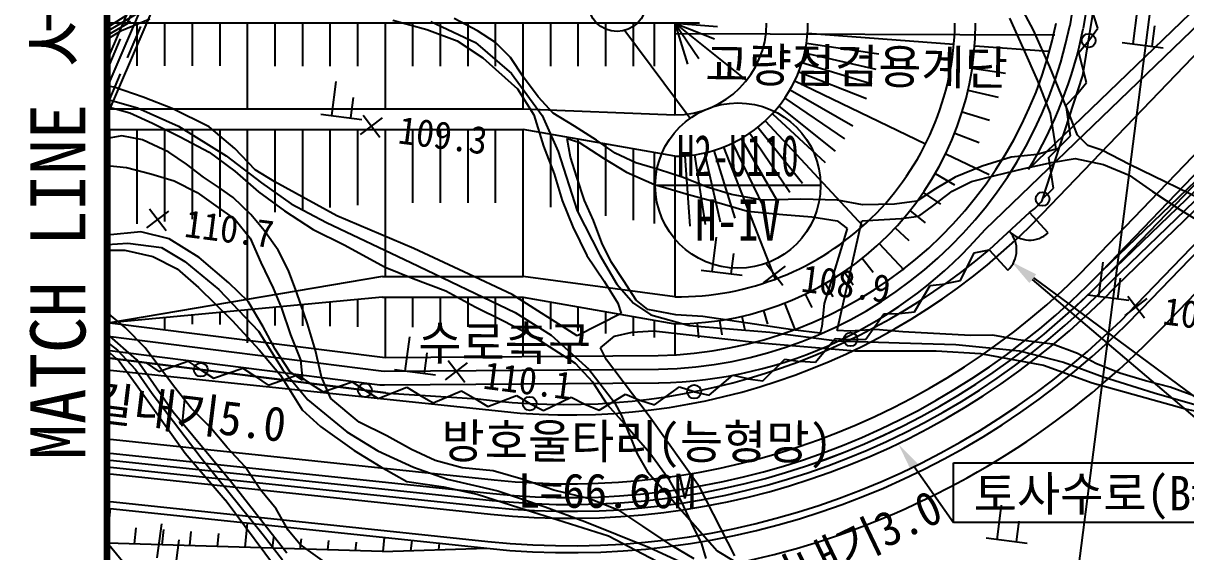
# Model space of a CAD drawing. Header units: millimetres. Extents: x 4198 to 4994, y 1103 to 1807.
# Drawn here: x 4275.9 to 4360.3, y 1427.6 to 1466 of the extents above; entities that cross this region are included whole.
import ezdxf
from ezdxf.enums import TextEntityAlignment as Align
from ezdxf.xclip import XClip

# ---------------------------------------------------------------- set-up
doc = ezdxf.new("R2010")
doc.units = ezdxf.units.MM
doc.header["$LTSCALE"] = 10
doc.header["$MEASUREMENT"] = 0
doc.header["$XCLIPFRAME"] = 2
for name, pattern in [('A-CENTR01', [2, 1.25, -0.25, 0.25, -0.25]), ('CENTER', [2, 1.25, -0.25, 0.25, -0.25]), ('DASHED', [0.75, 0.5, -0.25]), ('HIDDEN', [0.375, 0.25, -0.125])]:
    doc.linetypes.add(name, pattern=pattern)
for name, color, linetype in [('TN-MACL', 6, 'A-CENTR01'), ('TN-MANH', 4, 'Continuous'), ('TZ-BASE', 253, 'Continuous')]:
    doc.layers.add(name, color=color, linetype=linetype)
doc.layers.add('TX-PAPR', color=2, linetype='Continuous', plot=False)
doc.styles.add('HANA', font='GulimChe.ttf')
doc.styles.get("Standard").update_dxf_attribs({"font": 'GulimChe.ttf'})

# ---------------------------------------------------------------- blocks, each defined once
blk = doc.blocks.new('JD-DFHDH6GH34GH7')
at = {"layer": 'TZ-BASE', "linetype": 'HIDDEN'}
for p, q in [((0, -10.434), (20.297, 36.844)), ((0, -12.969), (21.215, 36.449))]:
    blk.add_line(p, q, dxfattribs=at)
at = {"layer": 'TZ-BASE'}
for p, q in [((0, -9.699), (19.951, 36.774)), ((0, -13.704), (21.403, 36.151)), ((53.999, -175), (80, 27.337)), ((72.2, 7), (69.86, -7.197)), ((72.831, 4.746), (70.841, -7.394)), ((66.879, -17.605), (80, -4.923)), ((67.232, -7.496, 108.755), (66.312, -5.779, 108.755)), ((71.89, -7.354), (71.226, -5.219)), ((0, -7.314, 108.911), (1.461, -6.379, 108.911)), ((1.052, -7.537, 109.581), (3.097, -6.676, 109.581)), ((26.896, -7.545, 108.896), (25.181, -6.648, 108.896)), ((63.745, -21.943), (80, -6.291)), ((65.48, -6.641, 108.896), (66.471, -8.837, 108.896)), ((74.466, -8.499, 108.413), (74.785, -6.02, 108.413)), ((1.697, -6.889, 114.114), (0, -7.897, 114.114)), ((43, -7), (0, -7)), ((0, -8.161, 109.581), (1.052, -7.537, 109.581)), ((0.2, -13.21), (0.2, -7)), ((2.2, -10.104), (2.2, -7)), ((4.2, -10.104), (4.2, -7)), ((6.2, -10.104), (6.2, -7)), ((8.2, -10.104), (8.2, -7)), ((10.2, -13.21), (10.2, -7)), ((12.2, -10.105), (12.2, -7)), ((14.2, -10.105), (14.2, -7)), ((16.2, -10.105), (16.2, -7)), ((18.2, -10.105), (18.2, -7)), ((20.2, -13.21), (20.2, -7)), ((20.749, -6.776, 109.581), (23.217, -7.462, 109.581)), ((22.2, -10.105), (22.2, -7)), ((23.217, -7.462, 109.581), (25.41, -8.288, 109.581)), ((23.506, -6.885, 109), (26.748, -8.401, 109)), ((24.2, -10.105), (24.2, -7)), ((26.2, -10.105), (26.2, -7)), ((28.203, -8.388, 108.896), (26.896, -7.545, 108.896)), ((28.2, -10.105), (28.2, -7)), ((30.2, -13.21), (30.2, -7)), ((32.2, -10.105), (32.2, -7)), ((34.2, -10.105), (34.2, -7)), ((36.2, -10.105), (36.2, -7)), ((38.2, -10.105), (38.2, -7)), ((39.731, -10.11), (39.731, -7.005)), ((41.2, -7), (46.407, -11.152)), ((41.2, -7), (44.09, -8.134)), ((41.2, -7), (42.949, -9.565)), ((41.2, -7), (42.115, -9.967)), ((41.2, -7), (44.296, -7.232)), ((41.2, -7), (41.2, -13.66)), ((68.416, -10.164, 108.856), (67.232, -7.496, 108.856)), ((71.236, -8.26), (71.89, -7.354)), ((75.855, -8.678, 108.413), (76.046, -7.19, 108.413)), ((25.41, -8.288, 109.581), (27.266, -9.5, 109.581)), ((26.748, -8.401, 109), (29.344, -10.659, 109)), ((29.284, -9.489, 108.896), (28.203, -8.388, 108.896)), ((41.229, -7.737), (68.776, -7.834)), ((50.833, -7.722), (61.45, -8.518)), ((67.866, -20.842), (80, -8.208)), ((70.532, -9.129), (71.236, -8.26)), ((72.193, -24.998), (89.661, -8.177)), ((73.673, -8.397, 108.413), (76.648, -8.78, 108.413)), ((50.618, -9.15), (55.788, -10.33)), ((50.752, -8.44), (56.007, -9.232)), ((62.964, -8.631), (68.312, -9.032)), ((66.471, -8.837, 108.896), (67.513, -11.192, 108.896)), ((71.079, -11.298), (70.532, -9.129)), ((72.553, -25.344), (89.923, -8.581)), ((72.914, -25.691), (90.2, -9.008)), ((27.266, -9.5, 109.581), (29.796, -11.757, 109.581)), ((30.226, -10.921, 108.896), (29.284, -9.489, 108.896)), ((50.431, -9.847), (55.489, -11.407)), ((73.275, -26.037), (90.478, -9.435)), ((29.344, -10.659, 109), (31.566, -13.692, 109)), ((31.288, -12.346, 108.896), (30.226, -10.921, 108.896)), ((50.192, -10.529), (55.109, -12.459)), ((62.781, -10.253), (65.208, -10.619)), ((69.904, -13.782, 108.856), (68.416, -10.164, 108.856)), ((0.514, -11.649, 109.581), (0, -11.574, 109.581)), ((2.619, -12.361, 109.581), (0.514, -11.649, 109.581)), ((16.316, -13.699, 108.413), (16.635, -11.22, 108.413)), ((29.796, -11.757, 109.581), (30.97, -13.659, 109.581)), ((49.903, -11.191), (59.4, -15.765)), ((67.513, -11.192, 108.896), (68.435, -13.555, 108.896)), ((70.376, -12.167), (71.079, -11.298)), ((0, -12.548, 110), (0.262, -12.581, 110)), ((0.262, -12.581, 110), (2.222, -13.146, 110)), ((4.732, -13.192, 109.581), (2.619, -12.361, 109.581)), ((17.704, -13.878, 108.413), (17.896, -12.39, 108.413)), ((32.374, -13.527, 108.896), (31.288, -12.346, 108.896)), ((49.181, -12.442), (53.516, -15.397)), ((49.566, -11.83), (54.12, -14.459)), ((62.478, -11.857), (64.674, -12.358)), ((69.593, -12.952), (70.379, -12.156)), ((0, -13.047, 110.347), (1.645, -13.514, 110.347)), ((0, -13.21), (30.2, -13.21)), ((2.222, -13.146, 110), (5.179, -14.463, 110)), ((7.403, -14.511, 109.581), (4.732, -13.192, 109.581)), ((30.2, -13.21), (41.2, -13.66)), ((48.752, -13.023), (52.845, -16.286)), ((62.055, -13.433), (64.031, -14.043)), ((69.923, -15.163), (69.593, -12.952)), ((1.645, -13.514, 110.347), (3.308, -14.254, 110.347)), ((3.308, -14.254, 110.347), (5.311, -15.253, 110.347)), ((15.522, -13.597, 108.413), (18.498, -13.98, 108.413)), ((18.4, -15.079, 109.286), (19.983, -13.857, 109.286)), ((18.58, -13.677, 109.286), (19.803, -15.26, 109.286)), ((30.97, -13.659, 109.581), (31.682, -15.914, 109.581)), ((31.566, -13.692, 109), (32.741, -16.317, 109)), ((33.93, -14.475, 108.896), (32.374, -13.527, 108.896)), ((47.77, -14.081), (54.857, -21.719)), ((48.281, -13.57), (52.109, -17.122)), ((68.435, -13.555, 108.896), (68.847, -16.153, 108.896)), ((70.434, -15.12, 108.856), (69.904, -13.782, 108.856)), ((0, -14.71), (30.2, -14.71)), ((1.066, -15.168, 110.347), (0, -15.379, 110.347)), ((0.2, -28.74), (0.2, -14.71)), ((2.58, -15.472, 110.347), (1.066, -15.168, 110.347)), ((2.2, -21.555), (2.2, -14.71)), ((4.2, -21.386), (4.2, -14.71)), ((5.179, -14.463, 110), (8.652, -16.628, 110)), ((6.2, -21.216), (6.2, -14.71)), ((9.283, -16.084, 109.581), (7.403, -14.511, 109.581)), ((8.2, -21.046), (8.2, -14.71)), ((10.2, -27.043), (10.2, -14.71)), ((12.2, -20.71), (12.2, -14.71)), ((14.2, -20.544), (14.2, -14.71)), ((16.2, -20.378), (16.2, -14.71)), ((18.2, -20.211), (18.2, -14.71)), ((20.2, -25.38), (20.2, -14.71)), ((22.2, -20.045), (22.2, -14.71)), ((24.2, -20.045), (24.2, -14.71)), ((26.2, -20.045), (26.2, -14.71)), ((28.2, -20.045), (28.2, -14.71)), ((30.2, -25.38), (30.2, -14.71)), ((41.2, -16.66), (30.2, -14.71)), ((32.2, -20.357), (32.2, -15.065)), ((35.531, -15.501, 108.896), (33.93, -14.475, 108.896)), ((46.642, -14.981), (49.562, -19.265)), ((47.223, -14.552), (50.463, -18.616)), ((61.516, -14.974), (63.286, -15.668)), ((69.137, -15.959), (69.923, -15.163)), ((71.171, -15.879, 108.856), (70.434, -15.12, 108.856)), ((4.495, -16.356, 110.347), (2.58, -15.472, 110.347)), ((5.311, -15.253, 110.347), (7.403, -16.368, 110.347)), ((31.682, -15.914, 109.581), (32.46, -17.922, 109.581)), ((33.382, -15.359, 109.178), (34.248, -15.625, 109.178)), ((33.632, -16.716, 109.178), (33.382, -15.359, 109.178)), ((34.2, -20.668), (34.2, -15.419)), ((34.248, -15.625, 109.178), (36.021, -16.802, 109.178)), ((36.884, -16.422, 108.896), (35.531, -15.501, 108.896)), ((36.2, -20.98), (36.2, -15.774)), ((44.729, -15.992), (48.492, -25.58)), ((45.391, -15.703), (47.631, -20.353)), ((46.03, -15.366), (48.616, -19.846)), ((68.352, -16.754), (69.137, -15.959)), ((72.202, -16.216, 108.856), (71.171, -15.879, 108.856)), ((71.472, -24.305), (80, -15.426)), ((5.765, -17.242, 110.347), (4.495, -16.356, 110.347)), ((7.403, -16.368, 110.347), (9.27, -17.741, 110.347)), ((8.652, -16.628, 110), (11.213, -18.598, 110)), ((10.757, -17.644, 109.581), (9.283, -16.084, 109.581)), ((32.741, -16.317, 109), (34.113, -20.616, 109)), ((34.091, -18.179, 109.178), (33.632, -16.716, 109.178)), ((36.021, -16.802, 109.178), (37.702, -17.823, 109.178)), ((38.384, -17.132, 108.896), (36.884, -16.422, 108.896)), ((38.2, -21.291), (38.2, -16.128)), ((39.731, -21.53), (39.731, -16.4)), ((41.2, -16.66), (41.2, -26.858)), ((41.922, -16.633), (42.304, -21.727)), ((42.64, -16.552), (43.402, -21.613)), ((43.35, -16.418), (44.491, -21.417)), ((44.047, -16.231), (45.562, -21.141)), ((60.864, -16.47), (64.007, -17.983)), ((65.613, -16.727, 108.896), (63.517, -17.389, 108.896)), ((67.498, -16.524, 108.896), (65.613, -16.727, 108.896)), ((68.847, -16.153, 108.896), (67.498, -16.524, 108.896)), ((68.681, -18.966), (68.352, -16.754)), ((68.546, -17.101, 109.118), (70.264, -16.828, 109.118)), ((70.264, -16.828, 109.118), (72.311, -17.259, 109.118)), ((72.193, -24.998), (80, -16.869)), ((74.208, -17.256, 108.856), (72.202, -16.216, 108.856)), ((0, -17.335, 110.891), (1.419, -17.486, 110.891)), ((1.419, -17.486, 110.891), (3.185, -17.936, 110.891)), ((6.996, -18.172, 110.347), (5.765, -17.242, 110.347)), ((12.187, -18.519, 109.581), (10.757, -17.644, 109.581)), ((40.032, -17.63, 108.896), (38.384, -17.132, 108.896)), ((41.805, -18.201, 108.896), (40.032, -17.63, 108.896)), ((63.517, -17.389, 108.896), (61.548, -18.164, 108.896)), ((64.449, -18.054, 109.118), (66.556, -17.554, 109.118)), ((66.556, -17.554, 109.118), (68.546, -17.101, 109.118)), ((72.311, -17.259, 109.118), (74.178, -18.025, 109.118)), ((72.554, -25.344), (80, -17.591)), ((80.797, -20.46, 108.856), (74.208, -17.256, 108.856)), ((3.185, -17.936, 110.891), (4.873, -18.431, 110.891)), ((4.873, -18.431, 110.891), (6.545, -19.291, 110.891)), ((8.094, -18.908, 110.347), (6.996, -18.172, 110.347)), ((9.27, -17.741, 110.347), (10.983, -19.244, 110.347)), ((16.668, -20.972, 109.581), (12.187, -18.519, 109.581)), ((32.46, -17.922, 109.581), (33.03, -19.864, 109.581)), ((34.646, -19.88, 109.178), (34.091, -18.179, 109.178)), ((37.702, -17.823, 109.178), (39.738, -18.699, 109.178)), ((43.546, -18.894, 108.896), (41.805, -18.201, 108.896)), ((60.101, -17.912), (61.508, -18.725)), ((61.548, -18.164, 108.896), (60.111, -19.024, 108.896)), ((61.333, -19.187, 109.118), (62.74, -18.489, 109.118)), ((62.74, -18.489, 109.118), (64.449, -18.054, 109.118)), ((74.178, -18.025, 109.118), (75.87, -19.207, 109.118)), ((6.545, -19.291, 110.891), (7.899, -20.253, 110.891)), ((9.152, -19.647, 110.347), (8.094, -18.908, 110.347)), ((10.983, -19.244, 110.347), (12.89, -20.614, 110.347)), ((11.213, -18.598, 110), (13.362, -20.124, 110)), ((39.738, -18.699, 109.178), (42.209, -19.426, 109.178)), ((45.317, -19.425, 108.896), (43.546, -18.894, 108.896)), ((60.111, -19.024, 108.896), (58.756, -19.92, 108.896)), ((59.233, -19.294), (60.485, -20.148)), ((59.911, -20.289, 109.118), (61.333, -19.187, 109.118)), ((67.896, -19.761), (68.681, -18.966)), ((75.87, -19.207, 109.118), (77.854, -20.531, 109.118)), ((10.444, -20.895, 110.347), (9.152, -19.647, 110.347)), ((13.362, -20.124, 110), (15.924, -21.469, 110)), ((33.03, -19.864, 109.581), (33.802, -21.792, 109.581)), ((35.306, -21.331, 109.178), (34.646, -19.88, 109.178)), ((42.209, -19.426, 109.178), (44.429, -20.048, 109.178)), ((44.429, -20.048, 109.178), (46.487, -20.641, 109.178)), ((47.566, -19.843, 108.896), (45.317, -19.425, 108.896)), ((50.347, -19.783, 108.896), (47.566, -19.843, 108.896)), ((53.018, -19.851, 108.896), (50.347, -19.783, 108.896)), ((54.816, -20.178, 108.896), (53.018, -19.851, 108.896)), ((57.156, -20.146, 108.896), (54.816, -20.178, 108.896)), ((58.756, -19.92, 108.896), (57.156, -20.146, 108.896)), ((2.894, -21.866, 110.676), (4.476, -20.644, 110.676)), ((3.074, -20.464, 110.676), (4.296, -22.047, 110.676)), ((7.899, -20.253, 110.891), (9.297, -21.252, 110.891)), ((11.408, -22.043, 110.347), (10.444, -20.895, 110.347)), ((12.89, -20.614, 110.347), (14.957, -21.972, 110.347)), ((22.275, -23.352, 109.581), (16.668, -20.972, 109.581)), ((34.113, -20.616, 109), (35.76, -23.85, 109)), ((46.487, -20.641, 109.178), (49.046, -20.877, 109.178)), ((49.046, -20.877, 109.178), (51.158, -21.063, 109.178)), ((51.158, -21.063, 109.178), (52.994, -21.346, 109.178)), ((57.626, -21.165, 109.118), (58.907, -21.001, 109.118)), ((58.263, -20.608), (59.379, -21.497)), ((58.907, -21.001, 109.118), (59.911, -20.289, 109.118)), ((66.946, -20.743), (64.011, -23.461)), ((68.305, -22.211), (66.946, -20.743)), ((76.52, -29.154), (84.696, -20.642)), ((76.52, -29.154), (84.696, -20.642)), ((77.854, -20.531, 109.118), (79.957, -21.807, 109.118)), ((9.297, -21.252, 110.891), (10.394, -22.594, 110.891)), ((15.924, -21.469, 110), (22.04, -24.365, 110)), ((33.802, -21.792, 109.581), (34.827, -23.865, 109.581)), ((35.896, -22.947, 109.178), (35.306, -21.331, 109.178)), ((52.989, -29.302, 109.118), (54.771, -21.352, 109.118)), ((52.994, -21.346, 109.178), (53.716, -21.905, 109.178)), ((53.716, -21.905, 109.178), (53.251, -23.429, 109.178)), ((54.771, -21.352, 109.118), (55.977, -21.273, 109.118)), ((55.977, -21.273, 109.118), (57.626, -21.165, 109.118)), ((57.199, -21.845), (58.194, -22.768)), ((74.717, -27.422), (80, -21.922)), ((2.451, -22.143, 110.891), (0, -22.375, 110.891)), ((4.502, -22.656, 110.891), (2.451, -22.143, 110.891)), ((6.691, -24.007, 110.891), (4.502, -22.656, 110.891)), ((10.394, -22.594, 110.891), (11.155, -24.36, 110.891)), ((12.43, -23.471, 110.347), (11.408, -22.043, 110.347)), ((14.957, -21.972, 110.347), (17.209, -23.078, 110.347)), ((43.908, -25.021, 108.413), (44.227, -22.542, 108.413)), ((75.078, -27.769), (80, -22.644)), ((0, -23.072, 111), (1.506, -22.976, 111)), ((0, -23.475, 110.893), (1.285, -23.471, 110.893)), ((1.285, -23.471, 110.893), (3.335, -23.943, 110.893)), ((1.506, -22.976, 111), (3.966, -23.292, 111)), ((3.966, -23.292, 111), (5.636, -24.288, 111)), ((13.173, -24.956, 110.347), (12.43, -23.471, 110.347)), ((17.209, -23.078, 110.347), (20.183, -24.701, 110.347)), ((25.899, -25.054, 109.581), (22.275, -23.352, 109.581)), ((36.592, -24.315, 109.178), (35.896, -22.947, 109.178)), ((53.251, -23.429, 109.178), (52.653, -25.407, 109.178)), ((56.045, -22.999), (57.822, -24.914)), ((62.916, -23.677), (64.013, -23.462)), ((64.011, -23.461), (65.37, -24.929)), ((3.335, -23.943, 110.893), (5.09, -24.838, 110.893)), ((5.636, -24.288, 111), (8.11, -26.325, 111)), ((8.83, -25.845, 110.891), (6.691, -24.007, 110.891)), ((11.155, -24.36, 110.891), (12.046, -26.241, 110.891)), ((22.04, -24.365, 110), (29.624, -27.996, 110)), ((34.827, -23.865, 109.581), (36.078, -25.722, 109.581)), ((35.76, -23.85, 109), (37.004, -25.934, 109)), ((37.488, -25.67, 109.178), (36.592, -24.315, 109.178)), ((45.296, -25.2, 108.413), (45.488, -23.712, 108.413)), ((47.831, -24.446, 108.944), (49.054, -26.029, 108.944)), ((54.808, -24.063), (55.605, -25.063)), ((61.943, -25.69), (62.916, -23.677)), ((71.968, -26.823, 108.413), (72.287, -24.344, 108.413)), ((5.09, -24.838, 110.893), (6.631, -26.191, 110.893)), ((13.764, -26.573, 110.347), (13.173, -24.956, 110.347)), ((20.183, -24.701, 110.347), (22.216, -25.537, 110.347)), ((29.397, -26.683, 109.581), (25.899, -25.054, 109.581)), ((43.114, -24.919, 108.413), (46.09, -25.302, 108.413)), ((47.651, -25.848, 108.944), (49.234, -24.626, 108.944)), ((53.494, -25.033), (54.151, -25.995)), ((20, -25.38), (0.2, -28.74)), ((10.251, -27.206, 110.891), (8.83, -25.845, 110.891)), ((20, -25.38), (30.2, -25.38)), ((22.216, -25.537, 110.347), (24.576, -26.433, 110.347)), ((41.2, -26.858), (30.2, -25.38)), ((36.078, -25.722, 109.581), (37.07, -27.313, 109.581)), ((37.004, -25.934, 109), (38.2, -27.324, 109)), ((38.389, -27.105, 109.178), (37.488, -25.67, 109.178)), ((52.653, -25.407, 109.178), (52.053, -27.344, 109.178)), ((52.112, -25.901), (52.669, -26.865)), ((58.599, -27.957), (59.744, -26.036)), ((59.744, -26.036), (60.856, -25.918)), ((60.846, -25.904), (61.943, -25.69)), ((67.139, -25.601), (78.949, -35.629)), ((67.223, -25.495), (80.949, -35.636)), ((73.357, -27.002, 108.413), (73.548, -25.514, 108.413)), ((20, -26.88), (0.2, -28.74)), ((6.631, -26.191, 110.893), (9.088, -28.574, 110.893)), ((8.11, -26.325, 111), (11.003, -29.353, 111)), ((12.046, -26.241, 110.891), (12.666, -27.695, 110.891)), ((14.556, -28.823, 110.347), (13.764, -26.573, 110.347)), ((20, -26.88), (30.2, -26.88)), ((20.2, -31.263), (20.2, -26.88)), ((22.2, -29.064), (22.2, -26.88)), ((24.2, -29.057), (24.2, -26.88)), ((24.576, -26.433, 110.347), (26.71, -27.585, 110.347)), ((26.2, -29.05), (26.2, -26.88)), ((28.2, -29.042), (28.2, -26.88)), ((34.116, -29.686, 109.581), (29.397, -26.683, 109.581)), ((30.2, -31.19), (30.2, -26.88)), ((30.2, -26.88), (41.2, -28.825)), ((50.67, -26.664), (51.136, -27.632)), ((71.175, -26.721, 108.413), (74.15, -27.104, 108.413)), ((73.891, -28.214, 108.944), (75.473, -26.992, 108.944)), ((74.071, -26.811, 108.944), (75.293, -28.394, 108.944)), ((10.2, -30.216), (10.2, -27.801)), ((11.339, -29.033, 110.891), (10.251, -27.206, 110.891)), ((12.2, -28.938), (12.2, -27.613)), ((12.666, -27.695, 110.891), (13.317, -29.631, 110.891)), ((14.2, -28.972), (14.2, -27.425)), ((16.2, -29.005), (16.2, -27.237)), ((18.2, -29.038), (18.2, -27.049)), ((26.71, -27.585, 110.347), (28.714, -28.585, 110.347)), ((32.2, -29.201), (32.2, -27.234)), ((34.2, -29.367), (34.2, -27.587)), ((37.07, -27.313, 109.581), (37.321, -28.064, 109.581)), ((38.2, -27.324, 109), (39.465, -28.174, 109)), ((39.24, -27.777, 109.178), (38.389, -27.105, 109.178)), ((41.285, -28.168, 109.178), (39.24, -27.777, 109.178)), ((49.174, -27.316), (49.924, -29.229)), ((52.053, -27.344, 109.178), (51.879, -29.011, 109.178)), ((1.329, -29.081, 110.893), (0, -28.003, 110.893)), ((4.2, -29.247), (4.2, -28.364)), ((6.2, -28.838), (6.2, -28.176)), ((8.2, -28.872), (8.2, -27.988)), ((9.088, -28.574, 110.893), (11.045, -30.708, 110.893)), ((28.714, -28.585, 110.347), (30.886, -29.695, 110.347)), ((29.624, -27.996, 110), (32.224, -29.658, 110)), ((37.321, -28.064, 109.581), (34.116, -29.686, 109.581)), ((36.2, -29.533), (36.2, -27.941)), ((38.2, -29.699), (38.2, -28.295)), ((39.465, -28.174, 109), (42.253, -28.944, 109)), ((39.731, -29.826), (39.731, -28.565)), ((43.231, -28.284, 109.178), (41.285, -28.168, 109.178)), ((46.983, -28.846, 109.178), (43.231, -28.284, 109.178)), ((44.453, -28.581), (44.61, -29.623)), ((46.057, -28.278), (46.288, -29.291)), ((47.633, -27.855), (47.939, -28.847)), ((55.076, -29.927), (56.371, -28.104)), ((56.371, -28.104), (57.489, -28.075)), ((57.487, -28.075), (58.599, -27.957)), ((0, -28.714), (0.2, -28.74)), ((0, -28.714), (0.2, -28.74)), ((0.2, -28.74), (20, -31.25)), ((2.757, -30.563, 110.893), (1.329, -29.081, 110.893)), ((11.003, -29.353, 111), (12.753, -32.156, 111)), ((12.214, -30.672, 110.891), (11.339, -29.033, 110.891)), ((15.128, -30.764, 110.347), (14.556, -28.823, 110.347)), ((36.821, -29.719, 109.502), (38.114, -29.428, 109.502)), ((38.114, -29.428, 109.502), (39.665, -29.325, 109.502)), ((39.665, -29.325, 109.502), (47.431, -30.203, 109.502)), ((41.2, -28.825), (41.2, -31.071)), ((42.253, -28.944, 109), (48.103, -29.421, 109)), ((42.831, -28.764), (42.912, -29.843)), ((49.756, -29.27, 109.178), (46.983, -28.846, 109.178)), ((48.103, -29.421, 109), (52.971, -30.047, 109)), ((51.75, -29.503, 109.178), (49.756, -29.27, 109.178)), ((51.879, -29.011, 109.178), (51.75, -29.503, 109.178)), ((53.921, -29.362, 109.118), (52.989, -29.302, 109.118)), ((55.77, -29.242, 109.118), (53.921, -29.362, 109.118)), ((57.759, -29.394, 109.118), (55.77, -29.242, 109.118)), ((62.663, -29.68, 109.118), (57.759, -29.394, 109.118)), ((2.169, -31.449, 110.538), (0, -29.545, 110.538)), ((0, -29.722), (0.072, -29.732)), ((0, -30.148, 112), (0.75, -30.728, 112)), ((0.072, -29.732), (19.903, -32.246)), ((13.317, -29.631, 110.891), (14.04, -31.441, 110.891)), ((21.646, -32.249, 108.413), (21.965, -29.769, 108.413)), ((30.886, -29.695, 110.347), (33.963, -31.675, 110.347)), ((32.224, -29.658, 110), (34.956, -32.119, 110)), ((35.812, -30.566, 109.502), (36.821, -29.719, 109.502)), ((47.431, -30.203, 109.502), (54.275, -30.773, 109.502)), ((51.402, -31.601), (52.844, -29.893)), ((52.844, -29.893), (53.96, -29.957)), ((52.971, -30.047, 109), (57.486, -30.215, 109)), ((53.959, -29.957), (55.076, -29.927)), ((57.486, -30.215, 109), (61.595, -30.33, 109)), ((61.595, -30.33, 109), (66.21, -30.786, 109)), ((64.277, -29.655, 109.118), (62.663, -29.68, 109.118)), ((66.115, -29.979, 109.118), (64.277, -29.655, 109.118)), ((68.6, -30.301, 109.118), (66.115, -29.979, 109.118)), ((70.422, -30.99, 109.118), (68.6, -30.301, 109.118)), ((0, -30.731), (19.807, -33.242)), ((0, -30.758, 111.816), (0.883, -31.533, 111.816)), ((0.75, -30.728, 112), (2.058, -32.136, 112)), ((4.837, -33.334, 110.893), (2.757, -30.563, 110.893)), ((11.045, -30.708, 110.893), (12.579, -32.546, 110.893)), ((13.292, -32.338, 110.891), (12.214, -30.672, 110.891)), ((15.575, -32.674, 110.347), (15.128, -30.764, 110.347)), ((20.2, -31.263), (40.003, -31.118)), ((23.035, -32.427, 108.413), (23.226, -30.94, 108.413)), ((36.238, -31.439, 109.502), (35.812, -30.566, 109.502)), ((54.275, -30.773, 109.502), (60.18, -30.789, 109.502)), ((60.18, -30.789, 109.502), (63.391, -30.986, 109.502)), ((63.391, -30.986, 109.502), (67.958, -31.83, 109.502)), ((66.21, -30.786, 109), (69.404, -31.609, 109)), ((71.761, -31.71, 109.118), (70.422, -30.99, 109.118)), ((0, -31.257), (20.243, -33.816)), ((0.883, -31.533, 111.816), (2.124, -33.229, 111.816)), ((4.799, -35.234, 110.538), (2.169, -31.449, 110.538)), ((2.838, -31.656), (3.768, -32.277)), ((3.768, -32.277), (5.877, -31.534)), ((5.877, -31.534), (6.807, -32.155)), ((7.737, -32.775), (9.846, -32.032)), ((9.846, -32.032), (10.776, -32.653)), ((14.04, -31.441, 110.891), (14.178, -32.926, 110.891)), ((20, -31.25), (20.2, -31.263)), ((24.57, -32.888, 110.132), (26.153, -31.666, 110.132)), ((24.75, -31.485, 110.132), (25.972, -33.068, 110.132)), ((33.963, -31.675, 110.347), (35.224, -33.046, 110.347)), ((39.34, -35.538, 109.502), (36.238, -31.439, 109.502)), ((47.6, -32.968), (49.186, -31.392)), ((49.186, -31.392), (50.292, -31.554)), ((50.286, -31.537), (51.402, -31.601)), ((67.958, -31.83, 109.502), (71.487, -33.112, 109.502)), ((69.404, -31.609, 109), (72.292, -32.667, 109)), ((73.502, -32.404, 109.118), (71.761, -31.71, 109.118)), ((0, -32.157), (28.624, -35.176)), ((2.058, -32.136, 112), (3.273, -33.88, 112)), ((6.807, -32.155), (7.737, -32.775)), ((10.776, -32.653), (11.706, -33.274)), ((11.706, -33.274), (13.815, -32.531)), ((12.579, -32.546, 110.893), (14.156, -35.067, 110.893)), ((12.753, -32.156, 111), (14.583, -34.345, 111)), ((14.178, -32.926, 110.891), (13.292, -32.338, 110.891)), ((13.815, -32.531), (14.745, -33.152)), ((16.243, -34.245, 110.347), (15.575, -32.674, 110.347)), ((19.903, -32.246), (20.17, -32.264)), ((20.17, -32.264), (40.01, -32.118)), ((20.853, -32.147, 108.413), (23.828, -32.529, 108.413)), ((34.956, -32.119, 110), (36.832, -34.547, 110)), ((43.698, -34.002), (45.404, -32.556)), ((45.404, -32.556), (46.494, -32.805)), ((46.493, -32.806), (47.6, -32.968)), ((72.292, -32.667, 109), (75.991, -33.829, 109)), ((75.356, -32.969, 109.118), (73.502, -32.404, 109.118)), ((2.124, -33.229, 111.816), (5.68, -38.206, 111.816)), ((6.113, -34.946, 110.893), (4.837, -33.334, 110.893)), ((14.745, -33.152), (15.675, -33.772)), ((15.675, -33.772), (17.784, -33.029)), ((17.784, -33.029), (18.713, -33.65)), ((18.713, -33.65), (19.665, -34.237)), ((19.665, -34.237), (21.746, -33.418)), ((19.807, -33.242), (20.14, -33.264)), ((20.14, -33.264), (40.017, -33.118)), ((21.746, -33.418), (22.698, -34.004)), ((23.663, -34.564), (25.721, -33.688)), ((25.721, -33.688), (26.688, -34.248)), ((35.224, -33.046, 110.347), (36.299, -34.671, 110.347)), ((39.724, -34.709), (41.542, -33.406)), ((41.542, -33.406), (42.608, -33.743)), ((71.487, -33.112, 109.502), (78.255, -34.999, 109.502)), ((77.161, -33.417, 109.118), (75.356, -32.969, 109.118)), ((79.602, -34.307, 109.118), (77.161, -33.417, 109.118)), ((3.273, -33.88, 112), (6.841, -38.555, 112)), ((5.633, -34.259), (5.424, -36.248)), ((14.583, -34.345, 111), (17.411, -36.662, 111)), ((18.293, -35.968, 110.347), (16.243, -34.245, 110.347)), ((22.696, -34.003), (23.663, -34.564)), ((26.688, -34.248), (27.64, -34.836)), ((27.64, -34.836), (29.721, -34.019)), ((29.721, -34.019), (30.672, -34.606)), ((31.665, -35.125), (33.676, -34.148)), ((33.676, -34.148), (34.67, -34.66)), ((35.703, -35.085), (37.624, -33.94)), ((36.832, -34.547, 110), (37.339, -35.472, 110)), ((37.624, -33.94), (38.658, -34.365)), ((38.658, -34.372), (39.724, -34.709)), ((42.608, -33.753), (43.698, -34.002)), ((75.991, -33.829, 109), (79.438, -34.822, 109)), ((8.963, -40.252, 110.538), (4.799, -35.234, 110.538)), ((7.454, -36.313, 110.893), (6.113, -34.946, 110.893)), ((14.156, -35.067, 110.893), (15.486, -36.273, 110.893)), ((30.671, -34.613), (31.665, -35.125)), ((34.669, -34.66), (35.703, -35.085)), ((36.299, -34.671, 110.347), (37.739, -36.314, 110.347)), ((78.255, -34.999, 109.502), (80, -35.383, 109.502)), ((15.486, -36.273, 110.893), (17.942, -38.01, 110.893)), ((20.297, -36.968, 110.347), (18.293, -35.968, 110.347)), ((37.339, -35.472, 110), (37.93, -36.954, 110)), ((43.002, -40.666, 109.502), (39.34, -35.538, 109.502)), ((8.722, -37.805, 110.893), (7.454, -36.313, 110.893)), ((17.411, -36.662, 111), (19.657, -38.044, 111)), ((22.097, -37.941, 110.347), (20.297, -36.968, 110.347)), ((37.739, -36.314, 110.347), (39.395, -38.184, 110.347)), ((37.93, -36.954, 110), (38.464, -38.273, 110)), ((0, -37.184), (28.099, -40.149)), ((10.026, -39.214, 110.893), (8.722, -37.805, 110.893)), ((23.806, -38.758, 110.347), (22.097, -37.941, 110.347)), ((0, -38.19), (27.994, -41.143)), ((0, -38.19), (27.994, -41.143)), ((0, -38.693), (27.942, -41.641)), ((0, -38.693), (27.942, -41.641)), ((5.68, -38.206, 111.816), (8.584, -41.601, 111.816)), ((6.841, -38.555, 112), (9.535, -41.927, 112)), ((17.942, -38.01, 110.893), (19.878, -39.216, 110.893)), ((19.657, -38.044, 111), (22.239, -39.235, 111)), ((25.778, -39.276, 110.347), (23.806, -38.758, 110.347)), ((38.464, -38.273, 110), (39.216, -39.569, 110)), ((39.395, -38.184, 110.347), (40.682, -39.958, 110.347)), ((0, -39.195), (27.889, -42.138)), ((11.144, -40.877, 110.893), (10.026, -39.214, 110.893)), ((19.878, -39.216, 110.893), (21.764, -40.264, 110.893)), ((22.239, -39.235, 111), (24.707, -40.099, 111)), ((28.013, -39.492, 110.347), (25.778, -39.276, 110.347)), ((30.193, -40.117, 110.347), (28.013, -39.492, 110.347)), ((39.216, -39.569, 110), (44.281, -45.294, 110)), ((58.572, -39.181), (61.439, -43.257)), ((61.439, -38.91), (99.349, -38.91)), ((61.439, -43.257), (61.439, -38.91)), ((0, -39.698), (27.837, -42.635)), ((13.059, -45.477, 110.538), (8.963, -40.252, 110.538)), ((21.764, -40.264, 110.893), (24.415, -40.656, 110.893)), ((24.707, -40.099, 111), (28.349, -40.958, 111)), ((32.426, -40.9, 110.347), (30.193, -40.117, 110.347)), ((40.682, -39.958, 110.347), (41.642, -41.672, 110.347)), ((12.284, -42.256, 110.893), (11.144, -40.877, 110.893)), ((24.415, -40.656, 110.893), (26.871, -41.183, 110.893)), ((26.871, -41.183, 110.893), (29.966, -42.192, 110.893)), ((28.349, -40.958, 111), (31.797, -42.104, 111)), ((35.011, -41.539, 110.347), (32.426, -40.9, 110.347)), ((45.548, -45.662, 109.502), (43.002, -40.666, 109.502)), ((0, -41.709), (27.627, -44.624)), ((13.448, -48.166, 111.816), (8.584, -41.601, 111.816)), ((9.535, -41.927, 112), (11.334, -44.143, 112)), ((31.797, -42.104, 111), (34.67, -43.179, 111)), ((37.208, -42.405, 110.347), (35.011, -41.539, 110.347)), ((41.642, -41.672, 110.347), (42.393, -43.278, 110.347)), ((64.603, -44.471, 108.5), (64.921, -41.991, 108.5)), ((0, -42.212), (27.574, -45.121)), ((0, -44.658), (0.255, -42.239)), ((13.153, -43.815, 110.893), (12.284, -42.256, 110.893)), ((29.966, -42.192, 110.893), (36.391, -44.221, 110.893)), ((38.894, -43.507, 110.347), (37.208, -42.405, 110.347)), ((1.996, -44.804), (2.12, -43.627)), ((3.65, -45.823, 111.752), (3.969, -43.344, 111.752)), ((4, -44.866), (4.117, -43.763)), ((10.014, -45.053), (10.2, -43.288)), ((14.028, -44.848, 110.893), (13.153, -43.815, 110.893)), ((34.67, -43.179, 111), (39.367, -45.061, 111)), ((41.007, -44.944, 110.347), (38.894, -43.507, 110.347)), ((42.393, -43.278, 110.347), (43.139, -44.805, 110.347)), ((99.349, -43.257), (61.439, -43.257)), ((65.991, -44.649, 108.5), (66.183, -43.161, 108.5)), ((5.039, -46.002, 111.752), (5.23, -44.514, 111.752)), ((6.005, -44.929), (6.113, -43.899)), ((8.009, -44.991), (8.11, -44.035)), ((11.334, -44.143, 112), (12.738, -45.96, 112)), ((12.018, -45.115), (12.104, -44.306)), ((14.023, -45.177), (14.102, -44.43)), ((16.028, -45.239), (16.1, -44.553)), ((18.032, -45.301), (18.098, -44.676)), ((20.037, -45.361), (20.145, -44.337)), ((22.055, -45.297), (22.134, -44.547)), ((36.391, -44.221, 110.995), (45.183, -48.802, 110.995)), ((63.809, -44.369, 108.5), (66.785, -44.751, 108.5)), ((1.934, -47.045, 111.816), (0, -44.729, 111.816)), ((19.996, -45.362), (0, -44.742)), ((19.043, -48.449, 110.893), (14.028, -44.848, 110.893)), ((19.996, -45.362), (27.574, -45.121)), ((24.073, -45.233), (24.123, -44.757)), ((39.367, -45.061, 111), (44.737, -47.532, 111)), ((42.604, -45.889, 110.347), (41.007, -44.944, 110.347)), ((43.139, -44.805, 110.347), (43.451, -45.874, 110.347)), ((44.281, -45.294, 110), (46.718, -46.785, 110))]:
    blk.add_line(p, q, dxfattribs=at)
at = {"layer": 'TZ-BASE', "linetype": 'CENTER'}
blk.add_line((0, -11.701), (20.756, 36.646), dxfattribs=at)
at = {"layer": 'TZ-BASE', "ltscale": 0.2}
for p, q in [((70.82, -10.804), (73.893, 8.01)), ((67.857, -19.879), (70.82, -10.804)), ((0.2, -31.325), (20.408, -33.863)), ((20.408, -33.863), (26.91, -34.262))]:
    blk.add_line(p, q, dxfattribs=at)
at = {"layer": 'TZ-BASE', "linetype": 'DASHED'}
blk.add_line((3.597, -5.474), (0, -7.605), dxfattribs=at)
at = {"layer": 'TZ-BASE'}
for centre in [(71.236, -8.26), (67.896, -19.761), (53.959, -29.957), (6.807, -32.155), (18.713, -33.65), (42.608, -33.753), (30.671, -34.613)]:
    blk.add_circle(centre, 0.5, dxfattribs=at)
for centre, radius, start, end in [((39.423, -1.077), 30.047, 271.10597, 348.63028), ((39.423, -1.077), 31.047, 271.10597, 348.63028), ((41.2, -7), 21.825, 270, 0), ((41.437, -6.769), 20.09, 269.32539, 359.34246), ((41.2, -7), 6.66, 270, 0), ((41.2, -7), 9.66, 270, 0), ((39.423, -1.077), 32.047, 328.95264, 348.63028), ((33.607, 12.061), 47.5, 263.97757, 316.15598), ((39.423, -1.077), 32.047, 271.10597, 319.37336), ((64.011, -23.461), 2, 312.80365, 42.80365), ((66.946, -20.743), 2, 222.80365, 312.80365), ((33.607, 12.061), 52.5, 263.97757, 316.15598), ((33.607, 12.061), 53.5, 263.97757, 316.15598), ((33.607, 12.061), 53.5, 263.97757, 316.15598), ((33.609, 12.056), 54.995, 263.97494, 316.15862), ((33.611, 12.051), 54.49, 263.97225, 316.1613), ((33.607, 12.061), 54, 263.97757, 316.15598), ((33.617, 12.034), 53.974, 263.96414, 316.16941), ((33.607, 12.061), 57.5, 263.97757, 316.15598), ((33.607, 12.061), 57, 263.97757, 316.15598), ((33.607, 12.061), 59.5, 263.97757, 316.15598), ((33.607, 12.061), 59.5, 263.97757, 316.15598)]:
    blk.add_arc(centre, radius, start, end, dxfattribs=at)
at = {"layer": 'TZ-BASE', "ltscale": 0.2}
for centre, radius, start, end in [((64.544, -17.299), 4.199, 304.8911, 322.09546), ((33.23, 13.151), 47.833, 262.40693, 310.05483)]:
    blk.add_arc(centre, radius, start, end, dxfattribs=at)
at = {"layer": 'TZ-BASE'}
for points in [[(66.923, -25.855), (65.615, -24.307), (67.355, -25.347)], [(67.025, -25.763), (65.615, -24.307), (67.421, -25.227)], [(58.299, -39.373), (57.421, -37.545), (58.844, -38.989)]]:
    blk.add_solid(points, dxfattribs=at)
at = {"layer": 'TZ-BASE', "style": 'HANA'}
for s, height, rotation, p in [('교량점검용계단', 2.5, 359.27113, (43.402, -11.218)), ('109.3', 2, 352.67756, (21.048, -15.715, 109.286)), ('110.7', 2, 352.67756, (5.541, -22.502, 110.676)), ('108.9', 2, 352.67756, (50.299, -26.484, 108.944)), ('108.9', 2, 352.67756, (76.538, -28.85, 108.944)), ('108.9', 2, 352.67756, (76.538, -28.85, 108.944)), ('수로측구', 2.5, 359.7997, (22.589, -31.441)), ('110.1', 2, 352.67756, (27.217, -33.524, 110.132)), ('길내기5.0', 2.5, 353.04317, (-1.326, -35.682)), ('방호울타리(능형망)', 2.5, 359.7997, (24.265, -38.563)), ('토사수로(B=0.5)', 2.5, 0.23957, (62.896, -42.436)), ('L=66.66M', 2.5, 359.7997, (29.815, -42.17)), ('개천내기3.0', 2.5, 25.59967, (45.165, -50.549))]:
    blk.add_text(s, height=height, rotation=rotation, dxfattribs=at).set_placement(p)

msp = doc.modelspace()

# ---------------------------------------------------------------- linework, layer by layer
at = {"layer": 'TN-MACL', "const_width": 0.5}
msp.add_lwpolyline([(4282.023, 1548.001), (4282.023, 1398.001)], dxfattribs=at)
at = {"layer": 'TN-MANH'}
msp.add_circle((4319.033, 1467.501), 2.1, dxfattribs=at)
at = {"layer": 'TX-PAPR', "flags": 128}
msp.add_lwpolyline([(4282.023, 1398.001), (4282.023, 1548.001), (4982.023, 1548.001), (4982.023, 1398.001), (4282.023, 1398.001)], dxfattribs=at)
at = {"layer": 'TZ-BASE'}
for p, q in [((4319.61, 1465.482), (4324.337, 1459.107)), ((4333.81, 1454.214), (4321.81, 1454.214))]:
    msp.add_line(p, q, dxfattribs=at)
msp.add_circle((4327.81, 1454.214), 6, dxfattribs=at)

# ---------------------------------------------------------------- block references
ref = msp.add_blockref('JD-DFHDH6GH34GH7', (4282.023, 1473.001), dxfattribs=at)
XClip(ref).set_block_clipping_path([(0.0000000001, -75), (700.0000000011, 75.0000000102)])

# ---------------------------------------------------------------- texts
at = {"layer": 'TN-MACL'}
msp.add_text('MATCH LINE 서기(현)302㎞200.00', height=4, rotation=90, dxfattribs=at).set_placement((4278.457, 1473.001), align=Align.MIDDLE_CENTER)
at = {"layer": 'TZ-BASE'}
for s, width, p in [('H2-U110', 0.65, (4327.8, 1456.374)), ('H-IV', 0.8, (4327.8, 1451.714))]:
    msp.add_text(s, height=3, dxfattribs=dict(at, width=width)).set_placement(p, align=Align.MIDDLE)

doc.saveas('drawing.dxf')
